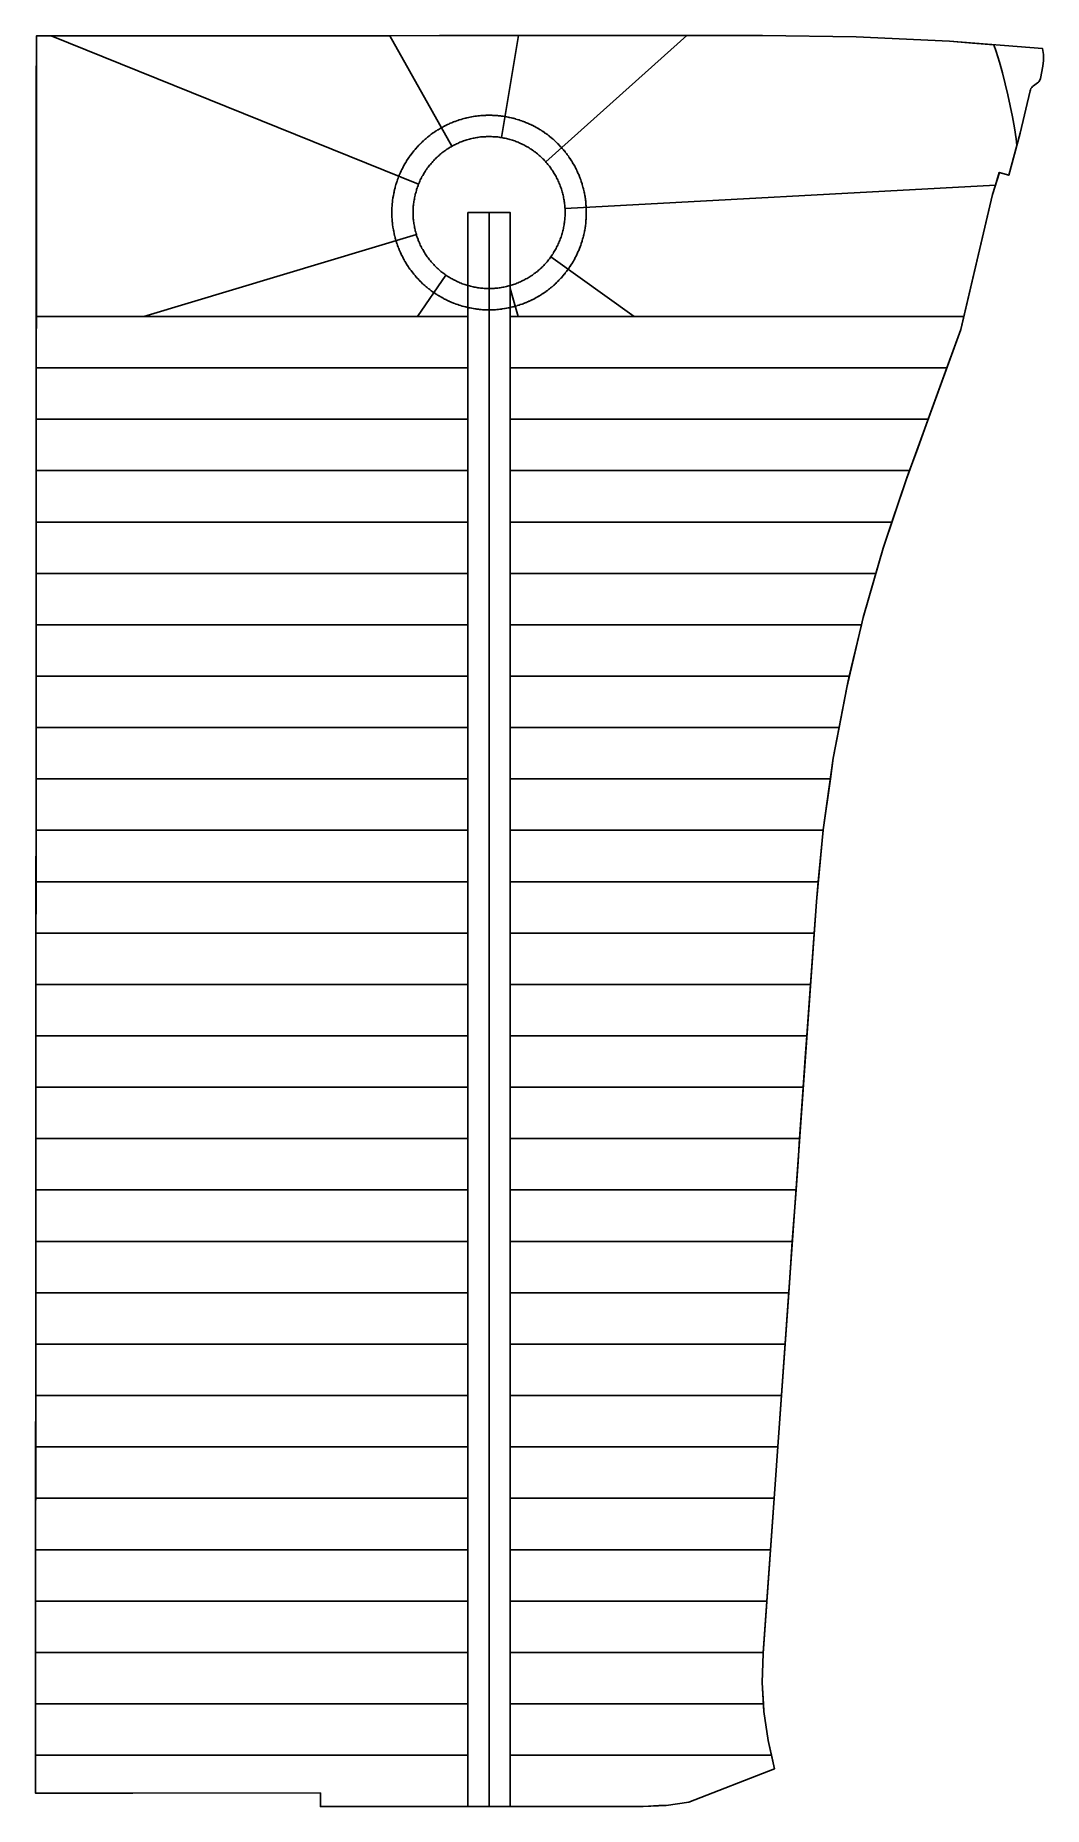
# Model space of a CAD drawing. Header units: feet. Extents: x 0 to 663, y 0 to 1165.
import ezdxf

# ---------------------------------------------------------------- set-up
doc = ezdxf.new("R2010")
doc.units = ezdxf.units.FT
for name, color, linetype in [('CENTERLINE', 2, 'Continuous'), ('LOTS', 3, 'Continuous'), ('PARCEL', 5, 'Continuous'), ('ROADS', 1, 'Continuous')]:
    doc.layers.add(name, color=color, linetype=linetype)

msp = doc.modelspace()

# ---------------------------------------------------------------- linework, layer by layer
at = {"layer": 'CENTERLINE'}
for points in [[(348.4, 1048.6), (348.4, 1047.8), (348.4, 1047), (348.4, 1046.1), (348.3, 1045.3), (348.3, 1044.5), (348.2, 1043.7), (348.1, 1042.9), (348, 1042.1), (347.9, 1041.3), (347.8, 1040.5), (347.6, 1039.6), (347.5, 1038.8), (347.3, 1038), (347.1, 1037.2), (346.9, 1036.5), (346.8, 1035.7), (346.5, 1034.9), (346.3, 1034.1), (346.1, 1033.3), (345.8, 1032.5), (345.5, 1031.8), (345.2, 1031), (344.9, 1030.2), (344.6, 1029.5), (344.3, 1028.7), (344, 1028), (343.6, 1027.2), (343.3, 1026.5), (342.9, 1025.8), (342.6, 1025), (342.1, 1024.3), (341.8, 1023.6), (341.3, 1022.9), (340.9, 1022.2), (340.5, 1021.5), (340, 1020.8), (339.6, 1020.1), (339.1, 1019.5), (338.6, 1018.8), (338.1, 1018.2), (337.6, 1017.5), (337.1, 1016.9), (336.6, 1016.2), (336, 1015.6), (335.5, 1015), (334.9, 1014.4), (334.4, 1013.8), (333.8, 1013.2), (333.2, 1012.7), (332.6, 1012.1), (332, 1011.5), (331.4, 1011), (330.8, 1010.5), (330.2, 1009.9), (329.5, 1009.4), (328.9, 1008.9), (328.2, 1008.4), (327.6, 1008), (326.9, 1007.5), (326.2, 1007), (325.5, 1006.6), (324.9, 1006.1), (324.2, 1005.7), (323.4, 1005.3), (322.7, 1004.9), (322, 1004.5), (321.3, 1004.1), (320.6, 1003.8), (319.8, 1003.4), (319.1, 1003), (318.3, 1002.7), (317.6, 1002.4), (316.8, 1002.1), (316.1, 1001.8), (315.3, 1001.5), (314.5, 1001.2), (313.8, 1001), (313, 1000.8), (312.2, 1000.5), (311.4, 1000.3), (310.6, 1000.1), (309.8, 999.9), (309, 999.7), (308.2, 999.6), (307.4, 999.4), (306.6, 999.3), (305.8, 999.1), (305, 999), (304.2, 998.9), (303.4, 998.8), (302.5, 998.8), (301.7, 998.7), (300.9, 998.7), (300.1, 998.6), (299.3, 998.6), (298.4, 998.6), (297.6, 998.6), (296.8, 998.6), (296, 998.7), (295.2, 998.7), (294.4, 998.8), (293.6, 998.8), (292.7, 998.9), (291.9, 999), (291.1, 999.1), (290.3, 999.3), (289.5, 999.4), (288.7, 999.6), (287.9, 999.7), (287.1, 999.9), (286.3, 1000.1), (285.5, 1000.3), (284.7, 1000.5), (283.9, 1000.8), (283.2, 1001), (282.4, 1001.2), (281.6, 1001.5), (280.8, 1001.8), (280.1, 1002.1), (279.3, 1002.4), (278.6, 1002.7), (277.8, 1003), (277.1, 1003.4), (276.3, 1003.8), (275.6, 1004.1), (274.9, 1004.5), (274.2, 1004.9), (273.4, 1005.3), (272.8, 1005.7), (272.1, 1006.1), (271.4, 1006.6), (270.7, 1007), (270, 1007.5), (269.3, 1008), (268.7, 1008.4), (268, 1008.9), (267.4, 1009.4), (266.7, 1009.9), (266.1, 1010.5), (265.5, 1011), (264.9, 1011.5), (264.3, 1012.1), (263.7, 1012.7), (263.1, 1013.2), (262.5, 1013.8), (262, 1014.4), (261.4, 1015), (260.9, 1015.6), (260.3, 1016.2), (259.8, 1016.9), (259.3, 1017.5), (258.8, 1018.2), (258.3, 1018.8), (257.8, 1019.5), (257.3, 1020.1), (256.9, 1020.8), (256.4, 1021.5), (256, 1022.2), (255.6, 1022.9), (255.2, 1023.6), (254.8, 1024.3), (254.3, 1025), (254, 1025.8), (253.6, 1026.5), (253.2, 1027.2), (252.9, 1028), (252.6, 1028.7), (252.3, 1029.5), (251.9, 1030.2), (251.7, 1031), (251.4, 1031.8), (251.1, 1032.5), (250.8, 1033.3), (250.6, 1034.1), (250.4, 1034.9), (250.2, 1035.7), (249.9, 1036.5), (249.8, 1037.2), (249.6, 1038), (249.4, 1038.8), (249.3, 1039.6), (249.1, 1040.5), (249, 1041.3), (248.9, 1042.1), (248.8, 1042.9), (248.7, 1043.7), (248.6, 1044.5), (248.6, 1045.3), (248.5, 1046.1), (248.5, 1047), (248.5, 1047.8), (248.4, 1048.6), (248.5, 1049.4), (248.5, 1050.2), (248.5, 1051), (248.6, 1051.9), (248.6, 1052.7), (248.7, 1053.5), (248.8, 1054.3), (248.9, 1055.1), (249, 1055.9), (249.1, 1056.7), (249.3, 1057.5), (249.4, 1058.3), (249.6, 1059.2), (249.8, 1060), (249.9, 1060.7), (250.2, 1061.5), (250.4, 1062.3), (250.6, 1063.1), (250.8, 1063.9), (251.1, 1064.7), (251.4, 1065.4), (251.7, 1066.2), (251.9, 1067), (252.3, 1067.7), (252.6, 1068.5), (252.9, 1069.2), (253.2, 1070), (253.6, 1070.7), (254, 1071.4), (254.3, 1072.2), (254.8, 1072.9), (255.2, 1073.6), (255.6, 1074.3), (256, 1075), (256.4, 1075.7), (256.9, 1076.4), (257.3, 1077), (257.8, 1077.7), (258.3, 1078.4), (258.8, 1079), (259.3, 1079.7), (259.8, 1080.3), (260.3, 1080.9), (260.9, 1081.6), (261.4, 1082.2), (262, 1082.8), (262.5, 1083.4), (263.1, 1084), (263.7, 1084.5), (264.3, 1085.1), (264.9, 1085.6), (265.5, 1086.2), (266.1, 1086.7), (266.7, 1087.2), (267.4, 1087.8), (268, 1088.3), (268.7, 1088.8), (269.3, 1089.2), (270, 1089.7), (270.7, 1090.2), (271.4, 1090.6), (272.1, 1091.1), (272.8, 1091.5), (273.4, 1091.9), (274.2, 1092.3), (274.9, 1092.7), (275.6, 1093.1), (276.3, 1093.4), (277.1, 1093.8), (277.8, 1094.1), (278.6, 1094.5), (279.3, 1094.8), (280.1, 1095.1), (280.8, 1095.4), (281.6, 1095.7), (282.4, 1095.9), (283.2, 1096.2), (283.9, 1096.4), (284.7, 1096.7), (285.5, 1096.9), (286.3, 1097.1), (287.1, 1097.3), (287.9, 1097.5), (288.7, 1097.6), (289.5, 1097.8), (290.3, 1097.9), (291.1, 1098), (291.9, 1098.2), (292.7, 1098.3), (293.6, 1098.3), (294.4, 1098.4), (295.2, 1098.5), (296, 1098.5), (296.8, 1098.6), (297.6, 1098.6), (298.4, 1098.6), (299.3, 1098.6), (300.1, 1098.6), (300.9, 1098.5), (301.7, 1098.5), (302.5, 1098.4), (303.4, 1098.3), (304.2, 1098.3), (305, 1098.2), (305.8, 1098), (306.6, 1097.9), (307.4, 1097.8), (308.2, 1097.6), (309, 1097.5), (309.8, 1097.3), (310.6, 1097.1), (311.4, 1096.9), (312.2, 1096.7), (313, 1096.4), (313.8, 1096.2), (314.5, 1095.9), (315.3, 1095.7), (316.1, 1095.4), (316.8, 1095.1), (317.6, 1094.8), (318.3, 1094.5), (319.1, 1094.1), (319.8, 1093.8), (320.6, 1093.4), (321.3, 1093.1), (322, 1092.7), (322.7, 1092.3), (323.4, 1091.9), (324.2, 1091.5), (324.9, 1091.1), (325.5, 1090.6), (326.2, 1090.2), (326.9, 1089.7), (327.6, 1089.2), (328.2, 1088.8), (328.9, 1088.3), (329.5, 1087.8), (330.2, 1087.2), (330.8, 1086.7), (331.4, 1086.2), (332, 1085.6), (332.6, 1085.1), (333.2, 1084.5), (333.8, 1084), (334.4, 1083.4), (334.9, 1082.8), (335.5, 1082.2), (336, 1081.6), (336.6, 1080.9), (337.1, 1080.3), (337.6, 1079.7), (338.1, 1079), (338.6, 1078.4), (339.1, 1077.7), (339.6, 1077), (340, 1076.4), (340.5, 1075.7), (340.9, 1075), (341.3, 1074.3), (341.8, 1073.6), (342.1, 1072.9), (342.6, 1072.2), (342.9, 1071.4), (343.3, 1070.7), (343.6, 1070), (344, 1069.2), (344.3, 1068.5), (344.6, 1067.7), (344.9, 1067), (345.2, 1066.2), (345.5, 1065.4), (345.8, 1064.7), (346.1, 1063.9), (346.3, 1063.1), (346.5, 1062.3), (346.8, 1061.5), (346.9, 1060.7), (347.1, 1060), (347.3, 1059.2), (347.5, 1058.3), (347.6, 1057.5), (347.8, 1056.7), (347.9, 1055.9), (348, 1055.1), (348.1, 1054.3), (348.2, 1053.5), (348.3, 1052.7), (348.3, 1051.9), (348.4, 1051), (348.4, 1050.2), (348.4, 1049.4), (348.4, 1048.6)], [(298.4, 0.1), (298.4, 1048.6)]]:
    msp.add_lwpolyline(points, dxfattribs=at)
at = {"layer": 'LOTS'}
for points in [[(348.3, 1052.7), (348.2, 1053.5), (348.1, 1054.3), (348, 1055.1), (347.9, 1055.9), (347.8, 1056.7), (347.6, 1057.5), (347.5, 1058.3), (347.3, 1059.2), (347.1, 1060), (346.9, 1060.7), (346.8, 1061.5), (346.5, 1062.3), (346.3, 1063.1), (346.1, 1063.9), (345.8, 1064.7), (345.5, 1065.4), (345.2, 1066.2), (344.9, 1067), (344.6, 1067.7), (344.3, 1068.5), (344, 1069.2), (343.6, 1070), (343.3, 1070.7), (342.9, 1071.4), (342.6, 1072.2), (342.1, 1072.9), (341.8, 1073.6), (341.3, 1074.3), (340.9, 1075), (340.5, 1075.7), (340, 1076.4), (339.6, 1077), (339.1, 1077.7), (338.6, 1078.4), (338.1, 1079), (337.6, 1079.7), (337.1, 1080.3), (336.6, 1080.9), (336, 1081.6), (335.7, 1082), (428.6, 1165.1), (452.2, 1165.1), (478.4, 1165.1), (539.9, 1164.2), (601.3, 1161.3), (616.5, 1160.1), (630.6, 1159), (632, 1154.6), (634.2, 1147.5), (636.2, 1140.4), (638, 1133.3), (639.8, 1126.1), (641.3, 1118.8), (642.7, 1111.6), (644, 1104.3), (645.1, 1097), (645.6, 1092.6), (640.3, 1073.1), (636.4, 1074.2), (634.1, 1074.9), (632.5, 1069.6), (631.6, 1066.7), (348.4, 1051.3), (348.3, 1051.9), (348.3, 1052.7)], [(251.7, 1066.2), (251.4, 1065.4), (251.1, 1064.7), (250.8, 1063.9), (250.6, 1063.1), (250.4, 1062.3), (250.2, 1061.5), (249.9, 1060.7), (249.8, 1060), (249.6, 1059.2), (249.4, 1058.3), (249.3, 1057.5), (249.1, 1056.7), (249, 1055.9), (248.9, 1055.1), (248.8, 1054.3), (248.7, 1053.5), (248.6, 1052.7), (248.6, 1051.9), (248.5, 1051), (248.5, 1050.2), (248.5, 1049.4), (248.4, 1048.6), (248.5, 1047.8), (248.5, 1047), (248.5, 1046.1), (248.6, 1045.3), (248.6, 1044.5), (248.7, 1043.7), (248.8, 1042.9), (248.9, 1042.1), (249, 1041.3), (249.1, 1040.5), (249.3, 1039.6), (249.4, 1038.8), (249.6, 1038), (249.8, 1037.2), (249.9, 1036.5), (250.2, 1035.7), (250.4, 1034.9), (250.6, 1034.2), (71.4, 980.2), (0.6, 980.2), (0.6, 1125.9), (0.7, 1164.8), (10.3, 1164.8), (252.1, 1067.3), (251.9, 1067), (251.7, 1066.2)], [(272.8, 1091.5), (272.1, 1091.1), (271.4, 1090.6), (270.7, 1090.2), (270, 1089.7), (269.3, 1089.2), (268.7, 1088.8), (268, 1088.3), (267.4, 1087.8), (266.7, 1087.2), (266.1, 1086.7), (265.5, 1086.2), (264.9, 1085.6), (264.3, 1085.1), (263.7, 1084.5), (263.1, 1084), (262.5, 1083.4), (262, 1082.8), (261.4, 1082.2), (260.9, 1081.6), (260.3, 1080.9), (259.8, 1080.3), (259.3, 1079.7), (258.8, 1079), (258.3, 1078.4), (257.8, 1077.7), (257.3, 1077), (256.9, 1076.4), (256.4, 1075.7), (256, 1075), (255.6, 1074.3), (255.2, 1073.6), (254.8, 1072.9), (254.3, 1072.2), (254, 1071.4), (253.6, 1070.7), (253.2, 1070), (252.9, 1069.2), (252.6, 1068.5), (252.3, 1067.7), (252.1, 1067.3), (10.3, 1164.8), (233.2, 1164.9), (274, 1092.2), (273.4, 1091.9), (272.8, 1091.5)], [(305.8, 1098), (305, 1098.2), (304.2, 1098.3), (303.4, 1098.3), (302.5, 1098.4), (301.7, 1098.5), (300.9, 1098.5), (300.1, 1098.6), (299.3, 1098.6), (298.4, 1098.6), (297.6, 1098.6), (296.8, 1098.6), (296, 1098.5), (295.2, 1098.5), (294.4, 1098.4), (293.6, 1098.3), (292.7, 1098.3), (291.9, 1098.2), (291.1, 1098), (290.3, 1097.9), (289.5, 1097.8), (288.7, 1097.6), (287.9, 1097.5), (287.1, 1097.3), (286.3, 1097.1), (285.5, 1096.9), (284.7, 1096.7), (283.9, 1096.4), (283.2, 1096.2), (282.4, 1095.9), (281.6, 1095.7), (280.8, 1095.4), (280.1, 1095.1), (279.3, 1094.8), (278.6, 1094.5), (277.8, 1094.1), (277.1, 1093.8), (276.3, 1093.4), (275.6, 1093.1), (274.9, 1092.7), (274.2, 1092.3), (274, 1092.2), (233.2, 1164.9), (265.9, 1165), (317.8, 1165), (306.6, 1097.9), (306.6, 1097.9), (305.8, 1098)], [(334.9, 1082.8), (334.4, 1083.4), (333.8, 1084), (333.2, 1084.5), (332.6, 1085.1), (332, 1085.6), (331.4, 1086.2), (330.8, 1086.7), (330.2, 1087.2), (329.5, 1087.8), (328.9, 1088.3), (328.2, 1088.8), (327.6, 1089.2), (326.9, 1089.7), (326.2, 1090.2), (325.5, 1090.6), (324.9, 1091.1), (324.2, 1091.5), (323.4, 1091.9), (322.7, 1092.3), (322, 1092.7), (321.3, 1093.1), (320.6, 1093.4), (319.8, 1093.8), (319.1, 1094.1), (318.3, 1094.5), (317.6, 1094.8), (316.8, 1095.1), (316.1, 1095.4), (315.3, 1095.7), (314.5, 1095.9), (313.8, 1096.2), (313, 1096.4), (312.2, 1096.7), (311.4, 1096.9), (310.6, 1097.1), (309.8, 1097.3), (309, 1097.5), (308.2, 1097.6), (307.4, 1097.8), (306.6, 1097.9), (317.8, 1165), (428.6, 1165.1), (335.7, 1082), (335.5, 1082.2), (334.9, 1082.8)], [(339.6, 1020.1), (340, 1020.8), (340.5, 1021.5), (340.9, 1022.2), (341.3, 1022.9), (341.8, 1023.6), (342.1, 1024.3), (342.6, 1025), (342.9, 1025.8), (343.3, 1026.5), (343.6, 1027.2), (344, 1028), (344.3, 1028.7), (344.6, 1029.5), (344.9, 1030.2), (345.2, 1031), (345.5, 1031.8), (345.8, 1032.5), (346.1, 1033.3), (346.3, 1034.1), (346.5, 1034.9), (346.8, 1035.7), (346.9, 1036.5), (347.1, 1037.2), (347.3, 1038), (347.5, 1038.8), (347.6, 1039.6), (347.8, 1040.5), (347.9, 1041.3), (348, 1042.1), (348.1, 1042.9), (348.2, 1043.7), (348.3, 1044.5), (348.3, 1045.3), (348.4, 1046.1), (348.4, 1047), (348.4, 1047.8), (348.4, 1048.6), (348.4, 1049.4), (348.4, 1050.2), (348.4, 1051), (348.4, 1051.3), (631.6, 1066.7), (629.7, 1060.4), (610.8, 980.2), (393.9, 980.2), (339.1, 1019.5), (339.6, 1020.1)], [(250.8, 1033.3), (251.1, 1032.5), (251.4, 1031.8), (251.7, 1031), (251.9, 1030.2), (252.3, 1029.5), (252.6, 1028.7), (252.9, 1028), (253.2, 1027.2), (253.6, 1026.5), (254, 1025.8), (254.3, 1025), (254.8, 1024.3), (255.2, 1023.6), (255.6, 1022.9), (256, 1022.2), (256.4, 1021.5), (256.9, 1020.8), (257.3, 1020.1), (257.8, 1019.5), (258.3, 1018.8), (258.8, 1018.2), (259.3, 1017.5), (259.8, 1016.9), (260.3, 1016.2), (260.9, 1015.6), (261.4, 1015), (262, 1014.4), (262.5, 1013.8), (263.1, 1013.2), (263.7, 1012.7), (264.3, 1012.1), (264.9, 1011.5), (265.5, 1011), (266.1, 1010.5), (266.7, 1009.9), (267.4, 1009.4), (268, 1008.9), (268.7, 1008.4), (269.3, 1008), (270, 1007.5), (270.1, 1007.4), (251.4, 980.2), (71.4, 980.2), (250.6, 1034.2), (250.6, 1034.1), (250.8, 1033.3)], [(313.8, 1001), (314.5, 1001.2), (315.3, 1001.5), (316.1, 1001.8), (316.8, 1002.1), (317.6, 1002.4), (318.3, 1002.7), (319.1, 1003), (319.8, 1003.4), (320.6, 1003.8), (321.3, 1004.1), (322, 1004.5), (322.7, 1004.9), (323.4, 1005.3), (324.2, 1005.7), (324.9, 1006.1), (325.5, 1006.6), (326.2, 1007), (326.9, 1007.5), (327.6, 1008), (328.2, 1008.4), (328.9, 1008.9), (329.5, 1009.4), (330.2, 1009.9), (330.8, 1010.5), (331.4, 1011), (332, 1011.5), (332.6, 1012.1), (333.2, 1012.7), (333.8, 1013.2), (334.4, 1013.8), (334.9, 1014.4), (335.5, 1015), (336, 1015.6), (336.6, 1016.2), (337.1, 1016.9), (337.6, 1017.5), (338.1, 1018.2), (338.6, 1018.8), (339.1, 1019.5), (393.9, 980.2), (317.6, 980.2), (312.4, 998.6), (312.4, 1000.6), (313, 1000.8), (313.8, 1001)], [(0.5, 946.4), (0.6, 980.2), (284.4, 980.2), (284.4, 946.4), (0.5, 946.4)], [(610.8, 980.2), (608.8, 971.7), (599.5, 946.4), (312.4, 946.4), (312.4, 980.2), (610.8, 980.2)], [(0.5, 912.6), (0.5, 946.4), (284.4, 946.4), (284.4, 912.6), (0.5, 912.6)], [(599.5, 946.4), (587.3, 912.6), (312.4, 912.6), (312.4, 946.4), (599.5, 946.4)], [(0.5, 878.8), (0.5, 912.6), (284.4, 912.6), (284.4, 878.8), (0.5, 878.8)], [(587.3, 912.6), (580.4, 893.6), (575, 878.8), (312.4, 878.8), (312.4, 912.6), (587.3, 912.6)], [(0.5, 845), (0.5, 878.8), (284.4, 878.8), (284.4, 845), (0.5, 845)], [(575, 878.8), (573.3, 874), (572.8, 872.8), (563.4, 845), (312.4, 845), (312.4, 878.8), (575, 878.8)], [(0.5, 811.2), (0.5, 845), (284.4, 845), (284.4, 811.2), (0.5, 811.2)], [(563.4, 845), (561.4, 839), (557.7, 827.9), (552.9, 811.2), (312.4, 811.2), (312.4, 845), (563.4, 845)], [(0.5, 777.4), (0.5, 795), (0.5, 811.2), (284.4, 811.2), (284.4, 777.4), (0.5, 777.4)], [(552.9, 811.2), (544.6, 782.3), (543.4, 777.4), (312.4, 777.4), (312.4, 811.2), (552.9, 811.2)], [(0.4, 743.6), (0.5, 777.4), (284.4, 777.4), (284.4, 743.6), (0.4, 743.6)], [(543.4, 777.4), (535.4, 743.6), (312.4, 743.6), (312.4, 777.4), (543.4, 777.4)], [(0.4, 709.8), (0.4, 743.6), (284.4, 743.6), (284.4, 709.8), (0.4, 709.8)], [(535.4, 743.6), (534.7, 740.6), (533.7, 736.2), (528.7, 709.8), (312.4, 709.8), (312.4, 743.6), (535.4, 743.6)], [(0.4, 676), (0.4, 709.8), (284.4, 709.8), (284.4, 676), (0.4, 676)], [(528.7, 709.8), (528.5, 708.8), (524.9, 689.6), (523, 676), (312.4, 676), (312.4, 709.8), (528.7, 709.8)], [(0.4, 642.2), (0.4, 676), (284.4, 676), (284.4, 642.2), (0.4, 642.2)], [(523, 676), (518.3, 642.6), (518.2, 642.2), (312.4, 642.2), (312.4, 676), (523, 676)], [(0.3, 608.4), (0.4, 642.2), (284.4, 642.2), (284.4, 608.4), (0.3, 608.4)], [(518.2, 642.2), (515, 608.4), (312.4, 608.4), (312.4, 642.2), (518.2, 642.2)], [(0.3, 574.6), (0.3, 608.4), (284.4, 608.4), (284.4, 574.6), (0.3, 574.6)], [(515, 608.4), (514.3, 600.6), (513.8, 595.4), (513.2, 586.2), (512.3, 574.6), (312.4, 574.6), (312.4, 608.4), (515, 608.4)], [(0.3, 540.8), (0.3, 574.6), (284.4, 574.6), (284.4, 540.8), (0.3, 540.8)], [(512.3, 574.6), (509.9, 540.8), (312.4, 540.8), (312.4, 574.6), (512.3, 574.6)], [(0.3, 507), (0.3, 540.8), (284.4, 540.8), (284.4, 507), (0.3, 507)], [(509.9, 540.8), (509.3, 531.9), (507.5, 507), (312.4, 507), (312.4, 540.8), (509.9, 540.8)], [(0.3, 473.2), (0.3, 507), (284.4, 507), (284.4, 473.2), (0.3, 473.2)], [(507.5, 507), (506.7, 495.6), (505.1, 473.2), (312.4, 473.2), (312.4, 507), (507.5, 507)], [(0.2, 439.4), (0.3, 473.2), (284.4, 473.2), (284.4, 439.4), (0.2, 439.4)], [(505.1, 473.2), (502.7, 439.4), (312.4, 439.4), (312.4, 473.2), (505.1, 473.2)], [(0.2, 405.6), (0.2, 439.4), (284.4, 439.4), (284.4, 405.6), (0.2, 405.6)], [(502.7, 439.4), (501.7, 424.3), (500.4, 405.6), (312.4, 405.6), (312.4, 439.4), (502.7, 439.4)], [(0.2, 371.8), (0.2, 383.8), (0.2, 405.6), (284.4, 405.6), (284.4, 371.8), (0.2, 371.8)], [(500.4, 405.6), (497.9, 371.8), (312.4, 371.8), (312.4, 405.6), (500.4, 405.6)], [(0.2, 338), (0.2, 371.8), (284.4, 371.8), (284.4, 338), (0.2, 338)], [(497.9, 371.8), (496.3, 347.8), (495.6, 338), (312.4, 338), (312.4, 371.8), (497.9, 371.8)], [(0.2, 304.2), (0.2, 338), (284.4, 338), (284.4, 304.2), (0.2, 304.2)], [(495.6, 338), (494, 316.6), (493.2, 304.2), (312.4, 304.2), (312.4, 338), (495.6, 338)], [(0.2, 270.4), (0.2, 304.2), (284.4, 304.2), (284.4, 270.4), (0.2, 270.4)], [(493.2, 304.2), (490.8, 270.4), (312.4, 270.4), (312.4, 304.2), (493.2, 304.2)], [(0.1, 236.6), (0.2, 270.4), (284.4, 270.4), (284.4, 236.6), (0.1, 236.6)], [(490.8, 270.4), (489.3, 249.2), (488.4, 236.6), (312.4, 236.6), (312.4, 270.4), (490.8, 270.4)], [(0.1, 202.8), (0.1, 236.6), (284.4, 236.6), (284.4, 202.8), (0.1, 202.8)], [(488.4, 236.6), (486.4, 209), (486, 202.8), (312.4, 202.8), (312.4, 236.6), (488.4, 236.6)], [(0.1, 169), (0.1, 202.8), (284.4, 202.8), (284.4, 169), (0.1, 169)], [(486, 202.8), (483.6, 169), (312.4, 169), (312.4, 202.8), (486, 202.8)], [(0.1, 135.2), (0.1, 169), (284.4, 169), (284.4, 135.2), (0.1, 135.2)], [(483.6, 169), (482.3, 150.7), (481.2, 135.2), (312.4, 135.2), (312.4, 169), (483.6, 169)], [(0.1, 101.4), (0.1, 135.2), (284.4, 135.2), (284.4, 101.4), (0.1, 101.4)], [(481.2, 135.2), (478.8, 101.4), (312.4, 101.4), (312.4, 135.2), (481.2, 135.2)], [(0, 67.6), (0.1, 101.4), (284.4, 101.4), (284.4, 67.6), (0, 67.6)], [(478.8, 101.4), (478.8, 101.4), (478.7, 100.7), (478.2, 81.6), (479, 67.6), (312.4, 67.6), (312.4, 101.4), (478.8, 101.4)], [(0, 33.8), (0, 67.6), (284.4, 67.6), (284.4, 33.8), (0, 33.8)], [(479, 67.6), (479.3, 62.5), (482, 43.5), (484.2, 33.8), (312.4, 33.8), (312.4, 67.6), (479, 67.6)], [(187.5, 1.7), (187.5, 9), (64, 8.9), (0, 8.9), (0, 33.8), (284.4, 33.8), (284.4, 0.1), (187.5, 0), (187.5, 1.7)], [(315.5, 0.1), (312.4, 0.1), (312.4, 33.8), (484.2, 33.8), (486.3, 24.9), (429.9, 2.8), (415, 0.8), (410.2, 0.6), (399.9, 0.1), (315.5, 0.1)]]:
    msp.add_lwpolyline(points, close=True, dxfattribs=at)
at = {"layer": 'PARCEL'}
msp.add_lwpolyline([(429.9, 2.8), (415, 0.8), (399.9, 0.1), (187.5, 0), (187.5, 9), (0, 8.9), (0.7, 1164.8), (478.4, 1165.1), (539.9, 1164.2), (601.3, 1161.3), (662.6, 1156.4), (663.2, 1152.6), (663.2, 1148.7), (662.7, 1144.8), (661.1, 1136.7), (660.9, 1136.1), (660.6, 1135.5), (660.3, 1134.9), (659.8, 1134.4), (659.3, 1134), (656.5, 1132), (655.9, 1131.4), (655.4, 1130.8), (654.9, 1130.1), (654.6, 1129.4), (654.3, 1128.6), (647.9, 1100.7), (640.3, 1073.1), (634.2, 1074.9), (629.7, 1060.4), (608.8, 971.7), (572.8, 872.8), (557.7, 827.9), (544.6, 782.3), (533.7, 736.2), (524.9, 689.6), (518.3, 642.6), (513.8, 595.4), (478.7, 100.7), (478.2, 81.6), (479.3, 62.5), (482, 43.5), (486.3, 24.9), (429.9, 2.8)], close=True, dxfattribs=at)
at = {"layer": 'ROADS'}
for points in [[(362.4, 1048.8), (362.4, 1048.4), (362.4, 1047.6), (362.4, 1047.4), (362.4, 1046.6), (362.4, 1046.5), (362.4, 1045.6), (362.4, 1045.3), (362.3, 1044.5), (362.3, 1044.3), (362.2, 1043.5), (362.2, 1043.3), (362.2, 1042.5), (362.1, 1042.1), (362, 1041.3), (362, 1041.2), (361.9, 1040.3), (361.9, 1040.2), (361.8, 1039.4), (361.7, 1039), (361.6, 1038.2), (361.6, 1038.1), (361.4, 1037.3), (361.4, 1037.1), (361.2, 1036.3), (361.2, 1035.9), (361, 1035.1), (361, 1035), (360.8, 1034.2), (360.8, 1034), (360.6, 1033.2), (360.5, 1033), (360.3, 1032.2), (360.2, 1031.8), (360, 1031.1), (360, 1031), (359.7, 1030.2), (359.6, 1029.8), (359.1, 1028.2), (359, 1027.9), (358.7, 1027.1), (358.7, 1027), (358.4, 1026.2), (358.3, 1025.8), (358, 1025.1), (357.9, 1024.9), (357.6, 1024.2), (357.6, 1024.1), (357.3, 1023.4), (357.1, 1022.9), (356.7, 1022.2), (356.7, 1022.1), (356.4, 1021.4), (356.2, 1021.1), (355.9, 1020.4), (355.9, 1020.3), (355.5, 1019.6), (355.3, 1019.2), (354.9, 1018.5), (354.8, 1018.2), (354.4, 1017.5), (354.4, 1017.4), (353.9, 1016.7), (353.9, 1016.6), (353.5, 1015.9), (353.3, 1015.6), (352.8, 1014.9), (352.7, 1014.7), (352.3, 1014), (352.1, 1013.8), (351.7, 1013.1), (351.6, 1013), (351.2, 1012.3), (351, 1012.1), (350.6, 1011.4), (350.4, 1011.2), (349.9, 1010.6), (349.8, 1010.4), (349.3, 1009.7), (349.1, 1009.5), (348.6, 1008.9), (348.5, 1008.7), (348, 1008.1), (347.9, 1008), (347.4, 1007.3), (347.1, 1007.1), (346.6, 1006.4), (346.5, 1006.4), (346, 1005.7), (345.7, 1005.5), (345.2, 1004.9), (344.6, 1004.3), (344.4, 1004), (343.8, 1003.4), (343.5, 1003.2), (342.9, 1002.6), (342.4, 1002), (342.1, 1001.8), (341.5, 1001.2), (341.4, 1001.1), (340.8, 1000.6), (340.5, 1000.4), (339.9, 999.8), (339.8, 999.8), (339.2, 999.2), (338.9, 999), (338.2, 998.5), (338.1, 998.4), (337.5, 997.9), (337.4, 997.8), (336.8, 997.3), (336.4, 997), (335.7, 996.6), (335.7, 996.5), (335, 996.1), (334.8, 995.9), (334.1, 995.4), (333.9, 995.3), (333.2, 994.8), (332.9, 994.7), (332.2, 994.3), (331.6, 993.8), (331.3, 993.7), (330.6, 993.2), (330.3, 993.1), (329.6, 992.7), (329.4, 992.6), (328.7, 992.2), (328.6, 992.1), (327.8, 991.7), (327.6, 991.6), (326.8, 991.2), (326.6, 991.1), (325.9, 990.8), (325.8, 990.7), (325.1, 990.4), (324.7, 990.2), (324, 989.9), (323.8, 989.8), (323, 989.5), (322.9, 989.5), (322.2, 989.1), (321.8, 989), (321, 988.7), (320.8, 988.6), (320.1, 988.4), (319.9, 988.3), (319.1, 988), (319, 988), (318.2, 987.7), (317.8, 987.6), (317, 987.4), (316.9, 987.3), (316.1, 987.1), (315.9, 987), (315.1, 986.8), (315, 986.8), (314.2, 986.6), (313.8, 986.5), (313, 986.3), (312.9, 986.2), (312.1, 986.1), (311.7, 986), (310.9, 985.8), (310.1, 985.7), (309.8, 985.6), (309, 985.5), (308.6, 985.4), (307, 985.2), (306.7, 985.1), (305.9, 985), (305.5, 985), (304.7, 984.9), (303.9, 984.8), (303.6, 984.8), (302.7, 984.7), (302.4, 984.7), (301.6, 984.7), (300.8, 984.6), (300.4, 984.6), (299.6, 984.6), (299.3, 984.6), (297.6, 984.6), (297.3, 984.6), (296.5, 984.6), (296.1, 984.6), (295.3, 984.7), (294.5, 984.7), (294.2, 984.7), (293.3, 984.8), (293, 984.8), (292.2, 984.9), (291.4, 985), (291.1, 985), (290.2, 985.1), (289.9, 985.2), (289.1, 985.3), (289, 985.3), (288.2, 985.4), (287.9, 985.5), (287.1, 985.6), (286.8, 985.7), (286, 985.8), (285.2, 986), (284.8, 986.1), (284, 986.2), (283.9, 986.3), (283.1, 986.5), (282.7, 986.6), (281.9, 986.8), (281.8, 986.8), (281, 987), (280.8, 987.1), (280, 987.3), (279.8, 987.4), (279, 987.6), (278.7, 987.7), (277.9, 988), (277.8, 988), (277, 988.3), (276.8, 988.4), (276.1, 988.6), (275.9, 988.7), (275.1, 989), (274.7, 989.1), (274, 989.5), (273.9, 989.5), (273.1, 989.8), (272.9, 989.9), (272.1, 990.3), (271.9, 990.4), (271.1, 990.7), (271, 990.8), (270.3, 991.1), (270, 991.3), (269.3, 991.6), (269.1, 991.7), (268.4, 992.1), (268.2, 992.2), (267.5, 992.6), (267.3, 992.7), (266.6, 993.1), (266.2, 993.3), (265.6, 993.7), (265.4, 993.8), (264.7, 994.2), (264.6, 994.3), (264, 994.7), (263.7, 994.8), (263, 995.3), (262.8, 995.5), (262.1, 995.9), (262, 996), (261.3, 996.5), (261.1, 996.6), (260.4, 997.1), (260.2, 997.3), (259.6, 997.8), (259.4, 997.9), (258.8, 998.4), (258.6, 998.5), (258, 999), (257.7, 999.2), (257.1, 999.8), (257, 999.8), (256.4, 1000.4), (256.1, 1000.6), (255.5, 1001.1), (255.4, 1001.2), (254.8, 1001.8), (254.5, 1002), (253.9, 1002.6), (253.9, 1002.7), (253.3, 1003.2), (253.2, 1003.3), (252.6, 1003.9), (252.3, 1004.3), (251.7, 1004.9), (251.2, 1005.5), (250.9, 1005.7), (250.4, 1006.4), (250.3, 1006.4), (249.8, 1007.1), (249.5, 1007.3), (249, 1008), (248.9, 1008.1), (248.4, 1008.7), (248.3, 1008.9), (247.8, 1009.5), (247.6, 1009.7), (247.1, 1010.4), (247, 1010.6), (246.5, 1011.2), (246.3, 1011.4), (245.9, 1012.1), (245.7, 1012.3), (245.3, 1013), (245.2, 1013.1), (244.8, 1013.8), (244.6, 1014), (244.2, 1014.7), (244.1, 1014.9), (243.6, 1015.6), (243.4, 1015.9), (243, 1016.6), (242.9, 1016.7), (242.6, 1017.4), (242.5, 1017.5), (242.1, 1018.2), (242, 1018.5), (241.6, 1019.2), (241.4, 1019.6), (241.1, 1020.3), (241, 1020.4), (240.7, 1021.1), (240.5, 1021.4), (240.2, 1022.1), (240.1, 1022.3), (239.8, 1023.1), (239.7, 1023.2), (239.4, 1024), (239.3, 1024.2), (239, 1024.9), (238.9, 1025.2), (238.6, 1026), (238.6, 1026), (238.3, 1026.8), (238.2, 1027.1), (237.9, 1027.9), (237.8, 1028.2), (237.3, 1029.8), (237.2, 1030.2), (236.9, 1031), (236.9, 1031.1), (236.7, 1031.8), (236.6, 1032.2), (236.4, 1033), (236.3, 1033.2), (236.2, 1034), (236.1, 1034.2), (235.9, 1035), (235.9, 1035.1), (235.7, 1035.9), (235.7, 1036.3), (235.5, 1037.1), (235.5, 1037.3), (235.3, 1038.1), (235.3, 1038.2), (235.2, 1039), (235.1, 1039.4), (235, 1040.2), (235, 1040.3), (234.9, 1041.2), (234.9, 1041.3), (234.8, 1042.1), (234.7, 1042.5), (234.7, 1043.3), (234.7, 1043.5), (234.6, 1044.3), (234.6, 1044.5), (234.5, 1045.3), (234.5, 1045.6), (234.5, 1046.5), (234.5, 1046.6), (234.5, 1047.4), (234.5, 1047.6), (234.4, 1048.4), (234.4, 1048.8), (234.5, 1049.6), (234.5, 1049.8), (234.5, 1050.6), (234.5, 1050.7), (234.5, 1051.6), (234.5, 1051.9), (234.6, 1052.7), (234.6, 1052.9), (234.7, 1053.7), (234.7, 1053.9), (234.7, 1054.7), (234.8, 1055), (234.9, 1055.9), (234.9, 1056), (235, 1056.8), (235, 1057), (235.1, 1057.8), (235.2, 1058.2), (235.3, 1059), (235.3, 1059.1), (235.5, 1059.9), (235.5, 1060.1), (235.7, 1060.9), (235.7, 1061.3), (235.9, 1062.1), (235.9, 1062.2), (236.1, 1063), (236.2, 1063.2), (236.3, 1064), (236.4, 1064.1), (236.6, 1064.9), (236.7, 1065.3), (236.9, 1066.1), (236.9, 1066.2), (237.2, 1067), (237.3, 1067.4), (237.5, 1068.2), (237.8, 1068.9), (237.9, 1069.3), (238.2, 1070.1), (238.3, 1070.4), (238.6, 1071.1), (238.6, 1071.2), (238.9, 1072), (239, 1072.3), (239.3, 1073), (239.4, 1073.2), (239.7, 1074), (239.8, 1074.1), (240.1, 1074.9), (240.2, 1075.1), (240.5, 1075.8), (240.7, 1076.1), (241, 1076.8), (241.1, 1076.9), (241.4, 1077.6), (241.6, 1077.9), (241.9, 1078.6), (242.2, 1079), (242.5, 1079.7), (242.9, 1080.4), (243.1, 1080.7), (243.5, 1081.4), (243.6, 1081.6), (244.1, 1082.3), (244.2, 1082.5), (244.6, 1083.2), (244.8, 1083.4), (245.2, 1084.1), (245.3, 1084.2), (245.7, 1084.9), (245.9, 1085.1), (246.3, 1085.8), (246.5, 1086), (247, 1086.6), (247.1, 1086.8), (247.6, 1087.5), (247.8, 1087.7), (248.3, 1088.3), (248.4, 1088.5), (248.9, 1089.1), (249, 1089.2), (249.5, 1089.8), (249.8, 1090.1), (250.3, 1090.8), (250.4, 1090.8), (250.9, 1091.5), (251.2, 1091.7), (252.3, 1092.9), (252.6, 1093.3), (253.2, 1093.8), (253.3, 1093.9), (253.9, 1094.5), (253.9, 1094.6), (254.5, 1095.2), (254.8, 1095.4), (255.4, 1096), (255.5, 1096), (256.1, 1096.6), (256.4, 1096.8), (257, 1097.4), (257.1, 1097.4), (257.7, 1098), (258, 1098.2), (258.6, 1098.7), (258.8, 1098.8), (259.4, 1099.3), (259.6, 1099.4), (260.2, 1099.9), (260.4, 1100.1), (261.1, 1100.6), (261.3, 1100.7), (262, 1101.2), (262.1, 1101.2), (262.8, 1101.7), (263, 1101.9), (263.7, 1102.3), (263.8, 1102.4), (264.5, 1102.9), (264.9, 1103.1), (266.2, 1103.9), (266.6, 1104.1), (267.3, 1104.5), (267.5, 1104.6), (268.2, 1105), (268.4, 1105.1), (269.1, 1105.5), (269.3, 1105.6), (270, 1105.9), (270.3, 1106.1), (271, 1106.4), (271.1, 1106.5), (271.9, 1106.8), (272.1, 1106.9), (272.9, 1107.3), (273.1, 1107.4), (273.9, 1107.7), (274, 1107.7), (274.7, 1108), (275.1, 1108.2), (275.9, 1108.5), (276.1, 1108.5), (276.8, 1108.8), (277, 1108.9), (277.8, 1109.2), (277.9, 1109.2), (278.7, 1109.5), (279, 1109.6), (279.8, 1109.8), (280, 1109.9), (280.8, 1110.1), (281, 1110.2), (281.8, 1110.4), (281.9, 1110.4), (282.7, 1110.6), (283.1, 1110.7), (283.9, 1110.9), (284, 1110.9), (284.8, 1111.1), (285.2, 1111.2), (286, 1111.4), (286.8, 1111.5), (287.1, 1111.6), (287.9, 1111.7), (288.2, 1111.8), (289, 1111.9), (289.1, 1111.9), (289.9, 1112), (290.2, 1112.1), (291.1, 1112.2), (291.4, 1112.2), (292.2, 1112.3), (293, 1112.4), (293.3, 1112.4), (294.2, 1112.5), (294.5, 1112.5), (295.3, 1112.5), (296.1, 1112.5), (296.5, 1112.6), (297.3, 1112.6), (297.5, 1112.6), (298.3, 1112.6), (298.6, 1112.6), (299.4, 1112.6), (299.6, 1112.6), (300.4, 1112.6), (300.8, 1112.5), (301.6, 1112.5), (302.4, 1112.5), (302.7, 1112.5), (303.6, 1112.4), (303.9, 1112.4), (304.7, 1112.3), (305.5, 1112.2), (305.9, 1112.2), (306.7, 1112.1), (307, 1112), (307.8, 1111.9), (308.6, 1111.8), (309, 1111.7), (309.8, 1111.6), (310.1, 1111.5), (310.9, 1111.4), (311.7, 1111.2), (312.1, 1111.1), (312.9, 1110.9), (313, 1110.9), (313.8, 1110.7), (314.2, 1110.6), (315, 1110.4), (315.1, 1110.4), (315.9, 1110.2), (316.1, 1110.1), (316.9, 1109.9), (317, 1109.8), (317.8, 1109.6), (318.2, 1109.5), (319, 1109.2), (319.1, 1109.2), (319.9, 1108.9), (320.1, 1108.8), (320.8, 1108.5), (321, 1108.5), (321.8, 1108.2), (322.2, 1108), (322.9, 1107.7), (323, 1107.7), (323.8, 1107.4), (324, 1107.3), (324.7, 1107), (325.1, 1106.8), (325.8, 1106.5), (325.9, 1106.4), (326.6, 1106.1), (326.8, 1106), (327.6, 1105.6), (327.8, 1105.5), (328.6, 1105.1), (328.7, 1105), (329.4, 1104.6), (329.6, 1104.5), (330.3, 1104.1), (330.6, 1104), (331.3, 1103.5), (331.4, 1103.4), (332.1, 1103), (332.4, 1102.9), (333.1, 1102.4), (333.2, 1102.3), (333.9, 1101.9), (334.1, 1101.8), (334.8, 1101.3), (335, 1101.1), (335.7, 1100.6), (335.7, 1100.6), (336.4, 1100.1), (336.8, 1099.9), (337.4, 1099.4), (337.5, 1099.3), (338.1, 1098.8), (338.2, 1098.7), (338.9, 1098.2), (339.2, 1098), (339.8, 1097.4), (339.9, 1097.4), (340.5, 1096.8), (340.8, 1096.6), (341.4, 1096), (341.5, 1096), (342.1, 1095.4), (342.4, 1095.2), (342.9, 1094.6), (343.5, 1094), (343.8, 1093.8), (344.4, 1093.2), (344.6, 1092.9), (345.7, 1091.7), (346, 1091.5), (346.5, 1090.8), (346.6, 1090.8), (347.1, 1090.1), (347.4, 1089.8), (347.9, 1089.2), (348, 1089.1), (348.5, 1088.5), (348.6, 1088.3), (349.1, 1087.7), (349.3, 1087.5), (349.8, 1086.8), (349.9, 1086.6), (350.4, 1086), (350.6, 1085.8), (351, 1085.1), (351.2, 1084.9), (351.6, 1084.2), (351.7, 1084.1), (352.1, 1083.4), (352.3, 1083.2), (352.7, 1082.5), (352.8, 1082.3), (353.3, 1081.6), (353.4, 1081.4), (353.8, 1080.7), (354, 1080.4), (354.4, 1079.7), (354.8, 1079), (355, 1078.6), (355.4, 1077.9), (355.5, 1077.6), (355.9, 1076.9), (355.9, 1076.8), (356.2, 1076.1), (356.4, 1075.8), (356.7, 1075.1), (356.7, 1075), (357.1, 1074.3), (357.3, 1073.8), (357.6, 1073.1), (357.6, 1073), (357.9, 1072.3), (358, 1072.1), (358.3, 1071.3), (358.4, 1071), (358.7, 1070.2), (358.7, 1070.1), (359, 1069.3), (359.1, 1068.9), (359.4, 1068.2), (359.6, 1067.4), (359.7, 1067), (360, 1066.2), (360, 1066.1), (360.2, 1065.3), (360.3, 1064.9), (360.5, 1064.1), (360.6, 1064), (360.8, 1063.2), (360.8, 1063), (361, 1062.2), (361, 1062.1), (361.2, 1061.3), (361.2, 1060.9), (361.4, 1060.1), (361.4, 1059.9), (361.6, 1059.1), (361.6, 1059), (361.7, 1058.2), (361.8, 1057.8), (361.9, 1057), (361.9, 1056.8), (362, 1056), (362, 1055.9), (362.1, 1055), (362.2, 1054.7), (362.2, 1053.9), (362.2, 1053.7), (362.3, 1052.9), (362.3, 1052.7), (362.4, 1051.9), (362.4, 1051.6), (362.4, 1050.7), (362.4, 1050.6), (362.4, 1049.8), (362.4, 1049.6), (362.4, 1048.8)], [(284.4, 1048.6), (312.4, 1048.6), (312.4, 0.1), (284.4, 0.1), (284.4, 1048.6)]]:
    msp.add_lwpolyline(points, close=True, dxfattribs=at)

doc.saveas('drawing.dxf')
